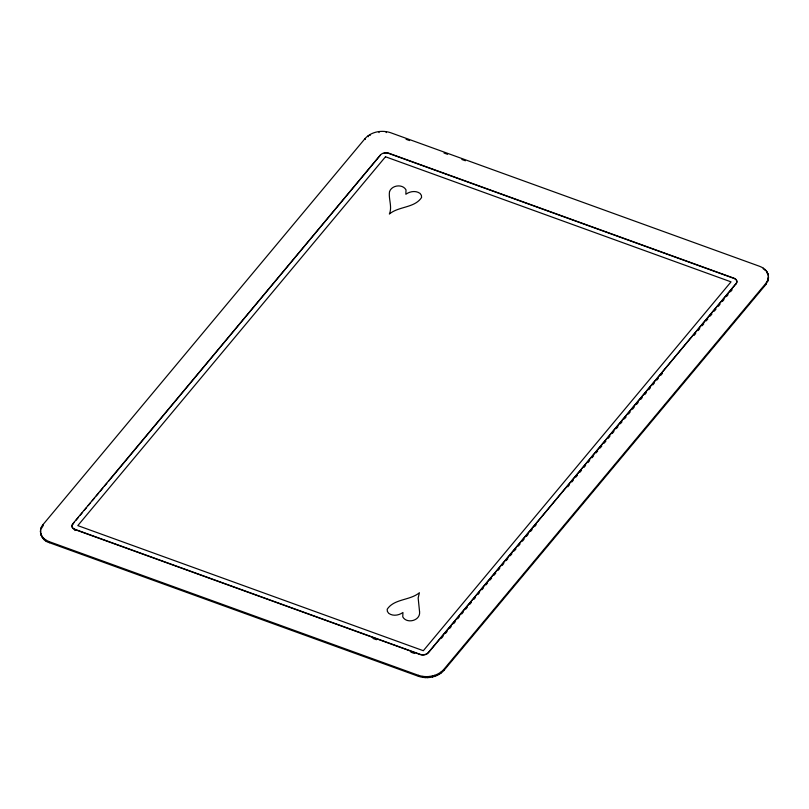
<?xml version="1.0" encoding="UTF-8"?>
<svg xmlns="http://www.w3.org/2000/svg" width="809" height="809" viewBox="0 0 809 809"><rect width="100%" height="100%" fill="white"/><g stroke="black" fill="none" stroke-linecap="round" stroke-linejoin="round"><path stroke-width="1.21" d="M768.328 275.323L768.338 279.692L765.87 284.525L443.848 670.53C437.608 677.406 427.091 679.196 418.486 676.324L49.43 542.708C41.633 540.847 37.386 530.643 43.13 524.475L365.152 138.47C371.392 131.594 381.909 129.804 390.514 132.676L759.57 266.292C763.929 267.85 768.206 271.409 768.449 276.344M40.672 533.677L40.551 532.656C41.279 537.156 45.284 540.179 49.309 541.686L418.364 675.303C426.97 678.175 437.487 676.385 443.736 669.508L765.749 283.504L767.701 280.339L768.439 276.991L768.55 278.013M72.8 523.797L380.493 154.954A5.885 4.045 -6.5 0 1 388.542 153.113L734.066 278.215A5.885 4.045 -6.5 0 1 736.028 283.676L428.365 652.772A5.885 4.045 -6.5 0 1 420.306 654.612L74.782 529.521A5.885 4.045 -6.5 0 1 72.82 524.05L72.8 523.797A5.885 4.045 -6.5 0 0 74.752 529.258L74.903 530.532M72.82 524.05L74.448 522.108M76.066 520.167L78.493 517.254M80.111 515.313L82.538 512.4M84.156 510.459L86.593 507.556M88.211 505.615L90.638 502.702M92.256 500.761L94.683 497.848M96.301 495.907L98.738 492.994M100.356 491.053L102.783 488.14M104.401 486.199L106.828 483.286M108.457 481.345L380.493 154.954M74.752 529.258L420.276 654.36A5.885 4.045 -6.5 0 0 428.335 652.519L736.028 283.676M441.451 638.23L443.069 636.299M445.506 633.386L447.124 631.445M449.551 628.532L451.169 626.591M453.596 623.678L455.214 621.737M457.651 618.824L459.269 616.883M461.696 613.97L463.314 612.029M465.741 609.116L467.359 607.175M469.796 604.262L471.414 602.321M473.841 599.408L475.459 597.467M477.886 594.564L479.504 592.623M481.942 589.71L483.56 587.769M485.987 584.856L487.605 582.915M490.032 580.002L491.65 578.061M494.087 575.148L495.705 573.207M498.132 570.294L499.75 568.353M502.177 565.44L503.795 563.499M506.232 560.586L507.85 558.645M510.277 555.732L511.895 553.791M514.322 550.889L515.94 548.947M518.377 546.035L519.995 544.093M522.422 541.181L524.04 539.239M526.467 536.327L528.085 534.385M530.522 531.473L532.14 529.531M534.567 526.619L536.185 524.677M567.766 486.826L569.384 484.884M571.811 481.972L573.429 480.03M575.856 477.118L577.484 475.176M579.911 472.264L581.529 470.322M583.956 467.41L585.574 465.478M588.001 462.566L589.63 460.624M592.057 457.712L593.675 455.77M596.102 452.858L597.72 450.916M600.147 448.004L601.775 446.062M604.202 443.15L605.82 441.208M608.247 438.296L609.865 436.354M612.292 433.442L613.92 431.5M616.347 428.588L617.965 426.646M620.392 423.734L622.01 421.802M624.437 418.89L626.065 416.948M628.492 414.036L630.11 412.094M632.537 409.182L634.155 407.24M636.582 404.328L638.21 402.386M640.637 399.474L642.255 397.532M644.682 394.62L646.3 392.678M648.727 389.766L650.355 387.824M652.782 384.912L654.4 382.97M656.827 380.068L658.445 378.127M660.872 375.214L662.5 373.273M694.071 335.422L695.689 333.48M698.116 330.568L699.745 328.626M702.172 325.714L703.79 323.772M706.217 320.86L707.835 318.918M710.262 316.006L711.89 314.064M714.317 311.152L715.935 309.21M718.362 306.298L719.98 304.356M722.407 301.444L724.035 299.502M726.462 296.59L728.08 294.658M730.507 291.746L732.125 289.804M406.057 139.279L409.617 140.574M444.03 153.032L447.589 154.317M461.828 159.474L465.397 160.769M384.144 153.164A5.885 4.045 -6.5 0 1 388.573 153.376L734.097 278.468A5.885 4.045 -6.5 0 1 736.059 283.929M372.929 638.432L376.488 639.727M410.921 652.185L414.491 653.48M767.913 273.705L768.034 274.716L766.174 270.691M768.216 278.67L768.338 279.692M767.195 272.148L767.306 273.169M767.701 280.339L767.812 281.35M764.879 269.357L764.99 270.368M765.749 283.504L765.87 284.525M763.332 268.163L763.443 269.185M386.105 131.594L386.227 132.615M443.736 669.508L443.848 670.53M440.713 672.289L440.834 673.31M378.936 131.584L379.047 132.595M438.862 673.482L438.974 674.494M436.82 674.494L436.941 675.515M434.635 675.333L434.746 676.354M432.33 675.97L432.451 676.991M370.026 134.506L370.138 135.518M429.953 676.405L430.064 677.416M368.166 135.69L368.287 136.711M427.536 676.617L427.658 677.639M365.152 138.47L365.263 139.492M425.129 676.607L425.251 677.629M422.773 676.385L422.895 677.406M418.364 675.303L418.486 676.324M49.309 541.686L49.43 542.708M45.557 539.815L45.668 540.837M43.13 524.475L43.251 525.496L41.299 528.661L41.188 527.65M44.01 538.632L44.121 539.643M42.715 537.287L42.826 538.309M41.694 535.831L41.805 536.852M40.662 529.308L40.561 532.009L40.45 530.987M40.966 534.284L41.087 535.295M389.513 191.652C388.371 199.054 392.496 206.841 389.372 214.021C398.776 206.153 414.613 208.135 421.58 197.497L421.398 195.343L420.073 193.432C415.836 190.327 409.9 191.328 405.845 194.261L406.017 189.893C402.589 183.683 391.778 185.049 389.513 191.652M419.578 611.928C420.559 620.705 406.755 624.224 402.761 616.862L402.933 612.484C398.877 615.427 392.941 616.428 388.704 613.323L387.369 611.412L387.198 609.248C394.165 598.62 410.001 600.602 419.406 592.734L418.162 597.962L419.578 611.928M385.499 156.764L77.806 525.607L423.329 650.709L731.023 281.866L385.499 156.764"/></g></svg>
